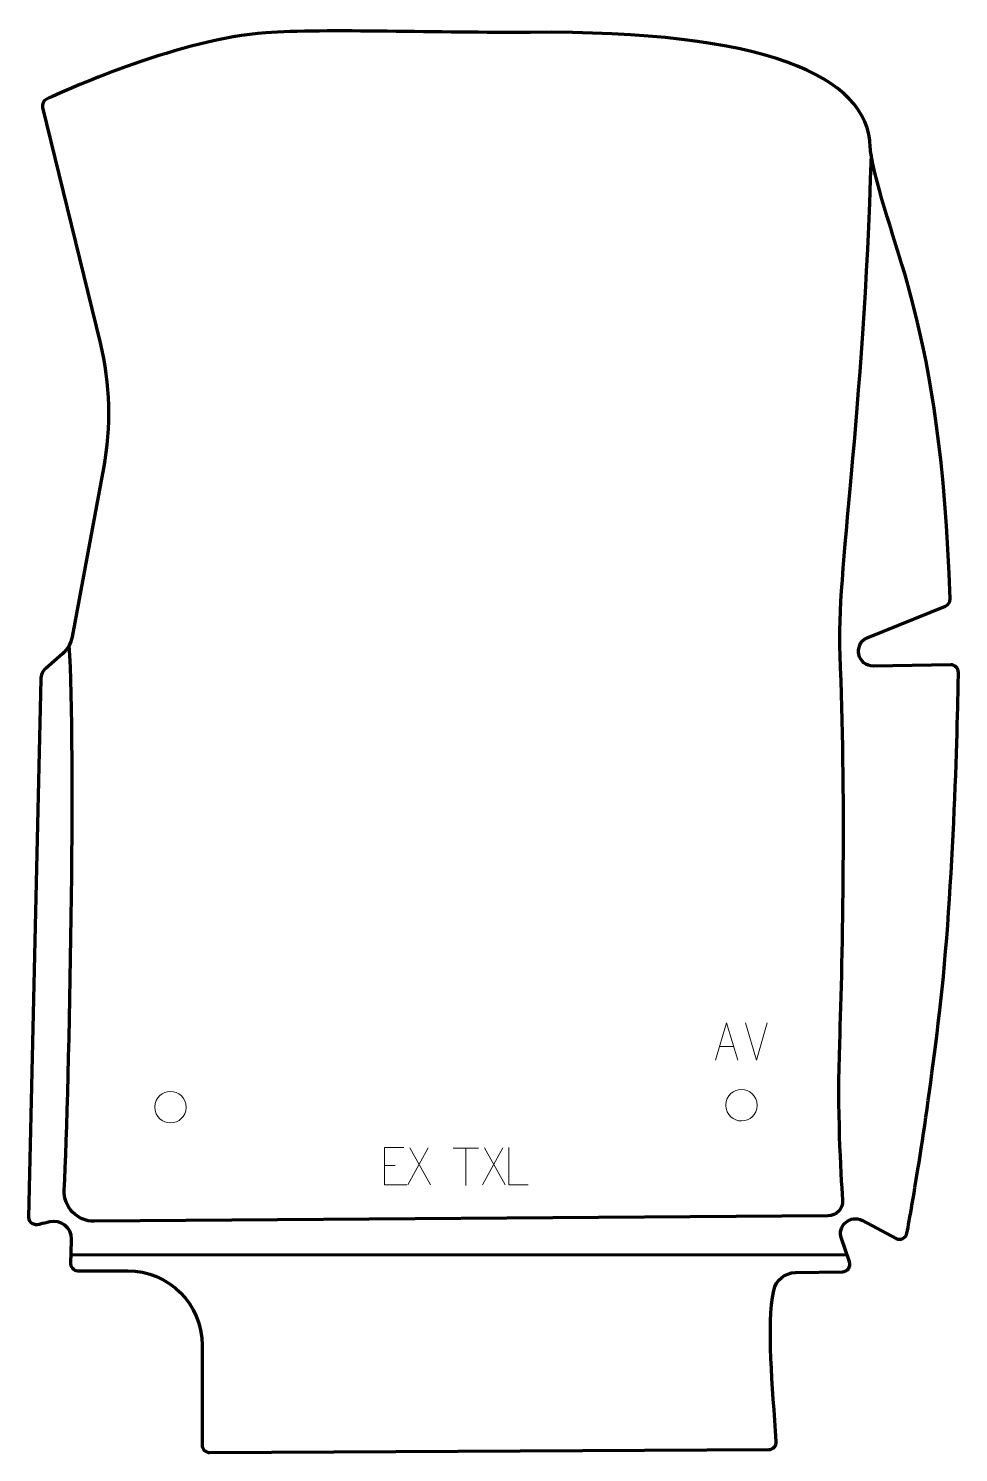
# Model space of a CAD drawing. Header units: millimetres. Extents: x -312 to 312, y -477 to 479.
import ezdxf

# ---------------------------------------------------------------- set-up
doc = ezdxf.new("R2010")
doc.units = ezdxf.units.MM
doc.header["$MEASUREMENT"] = 0
for name, color, linetype in [('layer 1', 7, 'Continuous'), ('layer 2', 7, 'Continuous'), ('layer 3', 7, 'Continuous')]:
    doc.layers.add(name, color=color, linetype=linetype)

msp = doc.modelspace()

# ---------------------------------------------------------------- linework, layer by layer
at = {"layer": 'layer 1', "color": 250, "lineweight": 9}
for points, knots in [([(148.8933, -213.6376), (148.8933, -213.6376), (156.2643, -188.6841), (156.2643, -188.6841), (156.2643, -188.6841), (156.2643, -188.6841), (163.8342, -213.6376), (163.8342, -213.6376)], [0, 0, 0, 0, 0.33333333, 0.33333333, 0.33333333, 0.33333333, 1, 1, 1, 1]), ([(-227.1085, -245.058), (-227.0378, -238.4176), (-221.7638, -234.5716), (-216.6085, -234.6686), (-216.6085, -234.6686), (-211.4532, -234.5716), (-206.1792, -238.635), (-206.1085, -245.2754), (-206.1085, -245.2754), (-206.4787, -251.6047), (-210.9206, -255.6354), (-216.6085, -255.6648), (-216.6085, -255.6648), (-221.7638, -255.7618), (-227.0378, -251.6984), (-227.1085, -245.058)], [0, 0, 0, 0, 0.2, 0.2, 0.2, 0.2, 0.4, 0.4, 0.4, 0.4, 0.6, 0.6, 0.6, 0.6, 1, 1, 1, 1]), ([(155.7813, -243.7988), (155.852, -237.1584), (161.126, -233.3124), (166.2813, -233.4094), (166.2813, -233.4094), (171.4366, -233.3124), (176.7106, -237.3758), (176.7813, -244.0162), (176.7813, -244.0162), (176.4111, -250.3455), (171.9692, -254.3762), (166.2813, -254.4056), (166.2813, -254.4056), (161.126, -254.5026), (155.852, -250.4392), (155.7813, -243.7988)], [0, 0, 0, 0, 0.2, 0.2, 0.2, 0.2, 0.4, 0.4, 0.4, 0.4, 0.6, 0.6, 0.6, 0.6, 1, 1, 1, 1])]:
    msp.add_open_spline(points, degree=3, knots=knots, dxfattribs=at)
for points in [[(176.2528, -213.6449), (176.2528, -213.6449), (168.931, -188.6913), (168.931, -188.6913)], [(183.5747, -188.6913), (183.5747, -188.6913), (176.2529, -213.6449), (176.2529, -213.6449)], [(151.6159, -204.3882), (151.6159, -204.3882), (161.1116, -204.3882), (161.1116, -204.3882)]]:
    msp.add_open_spline(points, degree=3, dxfattribs=at)
at = {"layer": 'layer 2', "color": 12, "lineweight": 200}
msp.add_open_spline([(-195.3878, -471.8528), (-195.3878, -471.8528), (-195.3878, -404.9329), (-195.3878, -404.9329), (-195.3878, -404.9329), (-195.3878, -377.3186), (-217.7736, -354.933), (-245.3877, -354.933), (-245.3877, -354.933), (-245.3877, -354.933), (-278.7262, -354.933), (-278.7262, -354.933), (-278.7262, -354.933), (-281.7502, -354.933), (-283.833, -352.2925), (-283.6824, -349.272), (-283.6824, -349.272), (-283.4281, -344.1825), (-283.3459, -338.6943), (-283.107, -333.7015), (-283.107, -333.7015), (-282.7207, -325.6218), (-290.9115, -320.3693), (-297.5088, -321.9381), (-297.5088, -321.9381), (-300.402, -322.626), (-301.0624, -322.7234), (-304.442, -323.564), (-304.442, -323.564), (-308.1271, -324.4809), (-311.8253, -322.8087), (-311.7399, -319.0122), (-311.7399, -319.0122), (-311.7399, -319.0122), (-303.6602, 41.9), (-303.6602, 41.9), (-303.6602, 41.9), (-303.5974, 44.7003), (-302.363, 47.3462), (-300.2573, 49.1933), (-300.2573, 49.1933), (-300.2573, 49.1933), (-289.0383, 59.0351), (-289.0383, 59.0351), (-289.0383, 59.0351), (-285.6654, 61.9938), (-283.3854, 66.001), (-282.5648, 70.4122), (-282.5648, 70.4122), (-282.5648, 70.4122), (-261.5191, 183.5445), (-261.5191, 183.5445), (-261.5191, 183.5445), (-256.3379, 211.3988), (-257.1334, 240.0366), (-263.8535, 267.5599), (-263.8535, 267.5599), (-263.8535, 267.5599), (-302.3913, 425.3998), (-302.3913, 425.3998), (-302.3913, 425.3998), (-302.9585, 427.7235), (-301.8028, 430.1235), (-299.6304, 431.125), (-299.6304, 431.125), (-282.4427, 439.0494), (-209.3338, 471.4045), (-152.7556, 475.5955), (-152.7556, 475.5955), (-113.5006, 478.5034), (-34.029, 475.3958), (24.5325, 475.889), (24.5325, 475.889), (181.6237, 477.2112), (251.2557, 446.8832), (252.6446, 398.7908), (252.6446, 398.7908), (252.6933, 397.0964), (252.8531, 395.4062), (253.1759, 393.7418), (253.1759, 393.7418), (265.7679, 328.7065), (300.1405, 282.5343), (306.1493, 95.8041), (306.1493, 95.8041), (306.2167, 93.7096), (304.9728, 91.793), (303.0308, 91.0056), (303.0308, 91.0056), (303.0308, 91.0056), (250.5008, 69.708), (250.5008, 69.708), (250.5008, 69.708), (240.8481, 65.1498), (244.0961, 50.6654), (254.7704, 50.6654), (254.7704, 50.6654), (254.7704, 50.6654), (306.6528, 51.5749), (306.6528, 51.5749), (306.6528, 51.5749), (309.4792, 51.6246), (311.785, 49.3231), (311.7398, 46.4967), (311.7398, 46.4967), (311.3249, 20.5209), (308.9447, -97.8346), (299.0645, -181.8151), (299.0645, -181.8151), (290.0905, -258.0934), (280.6012, -311.6846), (277.2321, -329.7313), (277.2321, -329.7313), (276.6127, -333.0485), (272.9515, -334.8099), (269.9716, -333.227), (269.9716, -333.227), (269.9716, -333.227), (247.3787, -321.2241), (247.3787, -321.2241), (247.3787, -321.2241), (239.3607, -316.965), (230.2739, -324.7328), (233.2333, -333.3155), (233.2333, -333.3155), (233.2333, -333.3155), (238.646, -349.0124), (238.646, -349.0124), (238.646, -349.0124), (239.7548, -352.2272), (237.4, -355.5871), (233.9999, -355.6418), (233.9999, -355.6418), (233.9999, -355.6418), (202.3805, -356.1515), (202.3805, -356.1515), (202.3805, -356.1515), (195.3697, -356.2651), (189.3481, -361.2139), (187.9391, -368.0828), (187.9391, -368.0828), (182.984, -392.2322), (187.1507, -431.6876), (189.5665, -469.5385), (189.5665, -469.5385), (189.75, -472.4186), (187.4611, -474.8528), (184.5761, -474.8528), (184.5761, -474.8528), (184.5761, -474.8528), (-190.3879, -476.8527), (-190.3879, -476.8527), (-190.3879, -476.8527), (-193.149, -476.8527), (-195.3878, -474.614), (-195.3878, -471.8528)], degree=3, knots=[0, 0, 0, 0, 0.025, 0.025, 0.025, 0.025, 0.05, 0.05, 0.05, 0.05, 0.075, 0.075, 0.075, 0.075, 0.1, 0.1, 0.1, 0.1, 0.125, 0.125, 0.125, 0.125, 0.15, 0.15, 0.15, 0.15, 0.175, 0.175, 0.175, 0.175, 0.2, 0.2, 0.2, 0.2, 0.225, 0.225, 0.225, 0.225, 0.25, 0.25, 0.25, 0.25, 0.275, 0.275, 0.275, 0.275, 0.3, 0.3, 0.3, 0.3, 0.325, 0.325, 0.325, 0.325, 0.35, 0.35, 0.35, 0.35, 0.375, 0.375, 0.375, 0.375, 0.4, 0.4, 0.4, 0.4, 0.425, 0.425, 0.425, 0.425, 0.45, 0.45, 0.45, 0.45, 0.475, 0.475, 0.475, 0.475, 0.5, 0.5, 0.5, 0.5, 0.525, 0.525, 0.525, 0.525, 0.55, 0.55, 0.55, 0.55, 0.575, 0.575, 0.575, 0.575, 0.6, 0.6, 0.6, 0.6, 0.625, 0.625, 0.625, 0.625, 0.65, 0.65, 0.65, 0.65, 0.675, 0.675, 0.675, 0.675, 0.7, 0.7, 0.7, 0.7, 0.725, 0.725, 0.725, 0.725, 0.75, 0.75, 0.75, 0.75, 0.775, 0.775, 0.775, 0.775, 0.8, 0.8, 0.8, 0.8, 0.825, 0.825, 0.825, 0.825, 0.85, 0.85, 0.85, 0.85, 0.875, 0.875, 0.875, 0.875, 0.9, 0.9, 0.9, 0.9, 0.925, 0.925, 0.925, 0.925, 0.95, 0.95, 0.95, 0.95, 1, 1, 1, 1], dxfattribs=at)
at = {"layer": 'layer 2', "color": 250, "lineweight": 9}
for points, knots in [([(-60.2227, -272.3084), (-60.2227, -272.3084), (-73.0966, -272.3084), (-73.0966, -272.3084), (-73.0966, -272.3084), (-73.0966, -272.3084), (-73.0966, -297.262), (-73.0966, -297.262), (-73.0966, -297.262), (-73.0966, -297.262), (-58.2308, -297.262), (-58.2308, -297.262)], [0, 0, 0, 0, 0.25, 0.25, 0.25, 0.25, 0.5, 0.5, 0.5, 0.5, 1, 1, 1, 1]), ([(23.2726, -297.1947), (23.2726, -297.1947), (10.3235, -297.1947), (10.3235, -297.1947), (10.3235, -297.1947), (10.3235, -297.1947), (10.3235, -272.2411), (10.3235, -272.2411)], [0, 0, 0, 0, 0.33333333, 0.33333333, 0.33333333, 0.33333333, 1, 1, 1, 1])]:
    msp.add_open_spline(points, degree=3, knots=knots, dxfattribs=at)
for points in [[(-43.7293, -272.4169), (-43.7293, -272.4169), (-57.4699, -297.3127), (-57.4699, -297.3127)], [(-56.0153, -272.4169), (-56.0153, -272.4169), (-42.2747, -297.3704), (-42.2747, -297.3704)], [(-26.9733, -272.6757), (-26.9733, -272.6757), (-9.9861, -272.6757), (-9.9861, -272.6757)], [(-18.4795, -297.6057), (-18.4795, -297.6057), (-18.4795, -272.6522), (-18.4795, -272.6522)], [(6.2707, -272.4169), (6.2707, -272.4169), (-7.4699, -297.3127), (-7.4699, -297.3127)], [(-6.0153, -272.4169), (-6.0153, -272.4169), (7.7253, -297.3704), (7.7253, -297.3704)], [(-73.0966, -284.1881), (-73.0966, -284.1881), (-65.9285, -284.1881), (-65.9285, -284.1881)]]:
    msp.add_open_spline(points, degree=3, dxfattribs=at)
at = {"layer": 'layer 3', "color": 142, "lineweight": 200}
msp.add_open_spline([(253.1757, 393.7418), (248.0654, 215.8186), (229.715, 113.0629), (232.1283, 58.0402), (232.1283, 58.0402), (236.1126, -32.8018), (234.0838, -141.9718), (231.9106, -202.5331), (231.9106, -202.5331), (230.3126, -247.0643), (232.6868, -288.5788), (234.0555, -307.4369), (234.0555, -307.4369), (234.4736, -313.2006), (229.9326, -318.1144), (224.1541, -318.1564), (224.1541, -318.1564), (224.1541, -318.1564), (-267.6915, -321.7336), (-267.6915, -321.7336), (-267.6915, -321.7336), (-279.1709, -321.8175), (-288.3621, -312.2445), (-287.815, -300.7778), (-287.815, -300.7778), (-284.4576, -230.4287), (-279.893, -4.5535), (-284.5172, 64.7825)], degree=3, knots=[0, 0, 0, 0, 0.125, 0.125, 0.125, 0.125, 0.25, 0.25, 0.25, 0.25, 0.375, 0.375, 0.375, 0.375, 0.5, 0.5, 0.5, 0.5, 0.625, 0.625, 0.625, 0.625, 0.75, 0.75, 0.75, 0.75, 1, 1, 1, 1], dxfattribs=at)
msp.add_open_spline([(-283.4704, -343.9884), (-283.4704, -343.9884), (236.99, -344.2096), (236.99, -344.2096)], degree=3, dxfattribs=at)

doc.saveas('drawing.dxf')
